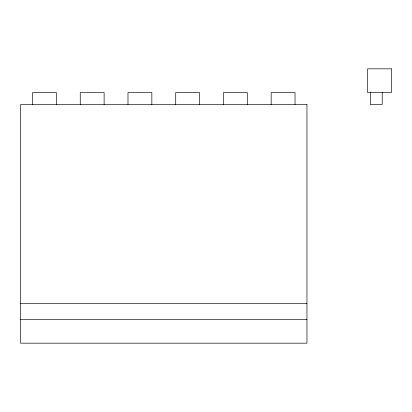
<?xml version="1.0" encoding="UTF-8"?>
<svg xmlns="http://www.w3.org/2000/svg" width="412" height="412" viewBox="0 0 412 412"><rect width="100%" height="100%" fill="white"/><g stroke="black" fill="none" stroke-linecap="round" stroke-linejoin="round"><path stroke-width="0.62" d="M20.6 303.428L306.961 303.428M20.6 319.31L306.961 319.31M382.218 92.437L382.218 104.54L370.326 104.54L370.326 92.437M295.028 104.54L295.028 92.607L271.163 92.607L271.163 104.54M247.298 104.54L247.298 92.607L223.438 92.607L223.438 104.54M199.573 104.54L199.573 92.607L175.713 92.607L175.713 104.54M151.848 104.54L151.848 92.607L127.983 92.607L127.983 104.54M104.123 104.54L104.123 92.607L80.258 92.607L80.258 104.54M56.392 104.54L56.392 92.607L32.533 92.607L32.533 104.54M391.4 68.83L367.617 68.83L367.617 92.607L391.4 92.607L391.4 68.83M306.961 104.54L20.6 104.54L20.6 343.17L306.961 343.17L306.961 104.54"/></g></svg>
